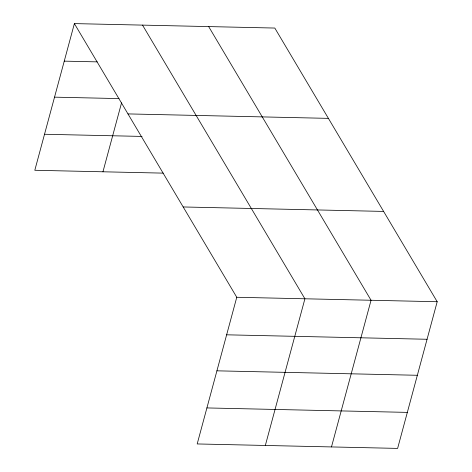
<?xml version="1.0" encoding="UTF-8"?>
<svg xmlns="http://www.w3.org/2000/svg" width="472" height="472" viewBox="0 0 472 472"><rect width="100%" height="100%" fill="white"/><g stroke="black" fill="none" stroke-linecap="round" stroke-linejoin="round"><path stroke-width="0.71" d="M74.381 23.6L236.767 297.272L197.19 443.945L397.619 448.4L437.196 301.726L274.81 28.054L74.381 23.6L34.804 170.274L163.212 173.13M102.949 171.79L121.546 102.872M265.335 445.462L304.912 298.788L142.526 25.116M331.48 446.931L371.051 300.257L208.665 26.585M64.251 61.142L97.226 61.873M54.534 97.155L119.015 98.589M127.971 113.911L328.394 118.366M44.521 134.26L142.066 136.426M183.183 206.96L383.606 211.415M236.767 297.272L437.196 301.726M226.637 334.813L427.066 339.268M216.919 370.827L417.348 375.281M206.907 407.932L407.336 412.386"/></g></svg>
